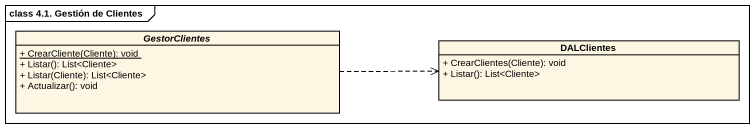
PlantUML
@startuml
mainframe class 4.1. Gestión de Clientes
hide circle
hide empty members
skinparam classAttributeIconSize 0
abstract class GestorClientes {
  {static} + CrearCliente(Cliente): void
  + Listar(): List<Cliente>
  + Listar(Cliente): List<Cliente>
  + Actualizar(): void
}
class DALClientes {
  + CrearClientes(Cliente): void
  + Listar(): List<Cliente>
}
GestorClientes .right.> DALClientes
@enduml
